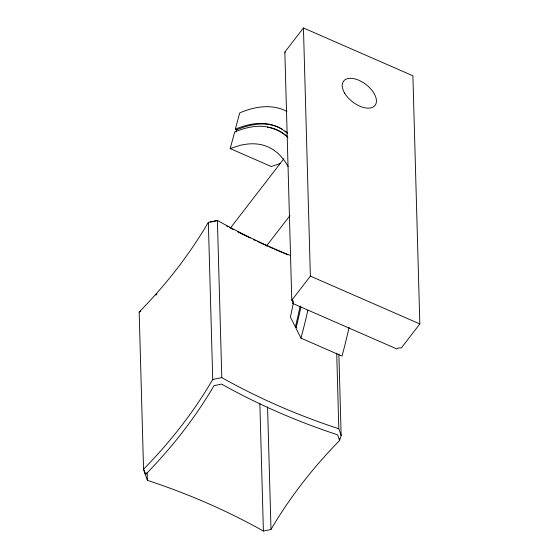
<?xml version="1.0" encoding="UTF-8"?>
<svg xmlns="http://www.w3.org/2000/svg" width="559" height="559" viewBox="0 0 559 559"><rect width="100%" height="100%" fill="white"/><g stroke="black" fill="none" stroke-linecap="round" stroke-linejoin="round"><path stroke-width="0.84" d="M280.122 163.626L271.227 166.512L230.182 148.568L234.724 131.966A316.897 108.67 -66.4 0 1 287.962 137.738M282.134 129.15A319.434 109.543 -66.4 0 0 236.981 129.681L235.353 129.206L239.692 112.981L240.95 112.373A340.158 116.649 -66.4 0 1 286.9 111.437M236.157 131.917L236.723 129.807M338.873 353.987L341.151 435.615L339.565 440.541L335.491 444.74A601.701 456.857 -1.6 0 0 273.812 524.733L270.989 529.478L263.408 531.05L257.944 528.017A601.701 456.857 -1.6 0 0 153.592 482.403L147.38 480.335L143.558 469.19L139.17 312.02A600.114 455.648 -1.6 0 0 208.346 222.314L217.395 220.435A600.114 455.648 -1.6 0 0 290.757 255.638M284.845 52.071L303.446 27.95L412.898 75.793L419.83 323.954L401.229 348.075A3.578 2.718 -1.6 0 0 396.876 348.977L292.895 303.53A3.578 2.718 -1.6 0 0 291.777 300.232L284.845 52.071A3.578 2.718 -1.6 0 1 285.251 52.336M230.692 227.667L283.804 158.791M266.496 245.981L289.869 215.676M291.777 300.232L310.378 276.118L303.446 27.95M208.346 222.314L212.734 379.484A600.114 455.648 -1.6 0 1 143.558 469.19L145.431 474.598L149.512 470.405A601.701 456.857 -1.6 0 0 211.19 390.413L214.013 385.668L221.595 384.096L227.059 387.128A601.701 456.857 -1.6 0 0 331.41 432.743L337.622 434.811L339.565 440.541L339.523 438.808M235.353 129.206L235.618 129.08A319.434 109.543 -66.4 0 1 287.682 133.594M139.17 312.02L140.868 311.223M230.182 148.568L239.888 145.424A301.804 103.499 -66.4 0 1 288.095 166.519M210.289 222.119L217.032 220.721M212.734 379.484L221.79 377.611A600.114 455.648 -1.6 0 0 338.824 428.767L341.151 435.615M310.378 276.118L419.83 323.954M293.223 303.523A301.804 103.499 -66.4 0 1 292.567 306.961L290.414 317.051L295.397 326.987L296.766 327.581M300.91 306.947A319.434 109.543 -66.4 0 1 296.004 328.203L300.987 338.139L342.031 356.076A340.158 116.649 -66.4 0 0 349.102 327.343M336.714 353.218L338.824 428.767M292.797 300.043L292.895 303.53M267.565 406.952L270.989 529.478M259.844 403.305L263.408 531.05M217.395 220.435L221.79 377.611M147.164 472.516L147.38 480.335M145.382 472.865L145.431 474.598M287.752 254.764A601.701 456.857 -1.6 0 1 274.567 249.209M273.113 248.58A601.701 456.857 -1.6 0 1 269.494 246.98M268.047 246.337A601.701 456.857 -1.6 0 1 260.857 243.074M260.145 242.739A601.701 456.857 -1.6 0 1 257.294 241.411M255.868 240.74A601.701 456.857 -1.6 0 1 253.737 239.727M250.201 238.029A601.701 456.857 -1.6 0 1 248.084 237.002M247.378 236.653A601.701 456.857 -1.6 0 1 237.596 231.754M233.445 229.609A601.701 456.857 -1.6 0 1 229.316 227.436M227.862 226.661A601.701 456.857 -1.6 0 1 226.325 225.829M157.03 293.957A601.701 456.857 -1.6 0 1 155.954 295.159M300.141 306.08A316.897 108.67 -66.4 0 1 295.397 326.987M307.869 310.259A340.158 116.649 -66.4 0 1 300.987 338.139M284.992 130.967A319.434 109.543 -66.4 0 1 287.731 133.049M270.71 127.927A316.897 108.67 -66.4 0 1 287.592 136.71M267.377 127.305A316.897 108.67 -66.4 0 1 269.054 127.585M344.693 93.22A19.872 10.991 37.6 0 0 374.32 106.168A19.872 10.991 37.6 0 0 358.962 80.307A19.872 10.991 37.6 0 0 344.693 93.22"/></g></svg>
